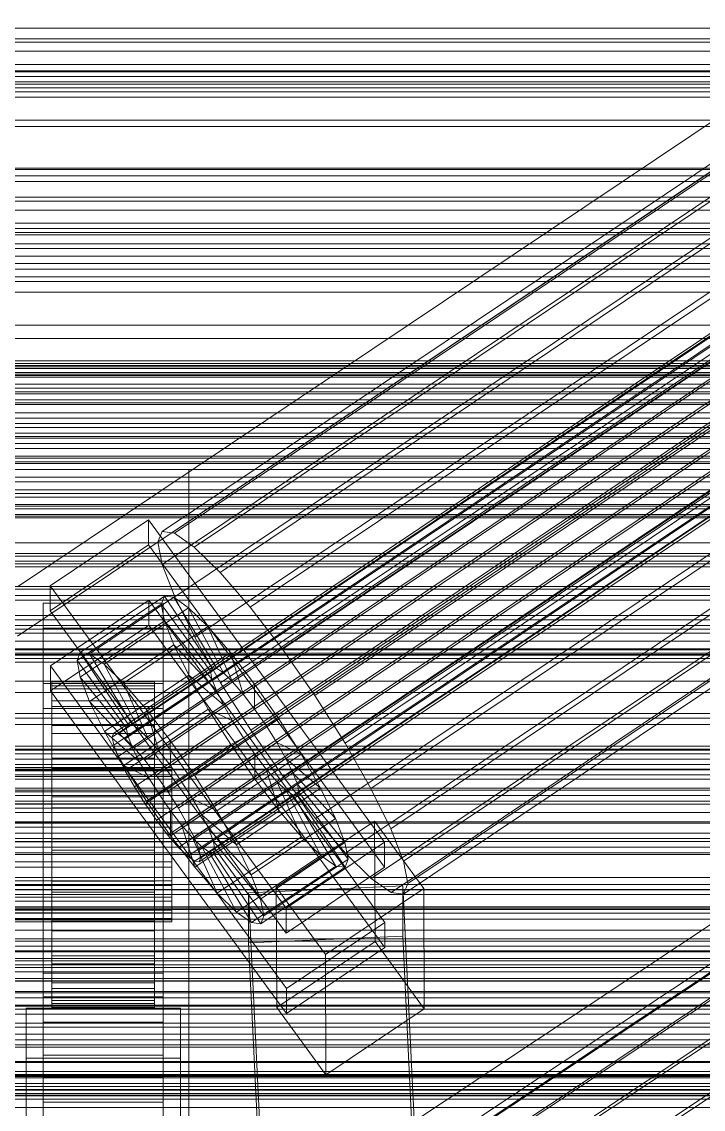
# Model space of a CAD drawing. Header units: millimetres. Extents: x -1970 to 59977, y -50268 to 6837.
# Drawn here: x 130.5 to 210, y -33459.6 to -33332.8 of the extents above; entities that cross this region are included whole.
import ezdxf

# ---------------------------------------------------------------- set-up
doc = ezdxf.new("R2010")
doc.units = ezdxf.units.MM
for name, color, linetype, lineweight in [('frontal_C01', 7, 'Continuous', 0), ('frontal_C02', 7, 'Continuous', 0), ('frontal_C03', 7, 'Continuous', 0), ('frontal_dos-mix', 7, 'Continuous', 0), ('frontal_secador', 7, 'Continuous', 0)]:
    doc.layers.add(name, color=color, linetype=linetype, lineweight=lineweight)

msp = doc.modelspace()

# ---------------------------------------------------------------- linework, layer by layer
at = {"layer": 'frontal_C01'}
for p, q in [((146.872, -33485.088), (331.181, -33362.756)), ((148.32, -33485.095), (332.629, -33362.763)), ((146.383, -33486.521), (330.692, -33364.19)), ((150.629, -33486.542), (334.938, -33364.211)), ((146.887, -33489.297), (331.197, -33366.966)), ((153.641, -33489.331), (337.95, -33366.999)), ((148.35, -33493.227), (332.659, -33370.896)), ((157.152, -33493.271), (341.461, -33370.94)), ((150.672, -33498.043), (334.981, -33375.712)), ((-450, -33413.426), (450, -33413.426)), ((450, -33426.233), (-450, -33426.233)), ((228.298, -33426.447), (130, -33491.691)), ((130, -33497.378), (228.298, -33432.135)), ((450, -33446.584), (-450, -33446.584)), ((-450, -33459.391), (450, -33459.391))]:
    msp.add_line(p, q, dxfattribs=at)
at = {"layer": 'frontal_C02'}
for p, q in [((146.872, -33392.227), (331.181, -33268.743)), ((148.32, -33392.424), (332.629, -33268.94)), ((146.383, -33393.47), (330.692, -33269.986)), ((150.629, -33394.047), (334.938, -33270.563)), ((141.045, -33416.193), (354.844, -33272.952)), ((141.218, -33415.753), (355.017, -33272.511)), ((141.731, -33415.822), (355.53, -33272.581)), ((142.549, -33416.398), (356.348, -33273.156)), ((146.887, -33396.069), (331.197, -33272.585)), ((141.224, -33417.114), (355.022, -33273.873)), ((143.617, -33417.439), (357.415, -33274.198)), ((153.641, -33396.988), (337.95, -33273.504)), ((141.742, -33418.453), (355.541, -33275.211)), ((144.861, -33418.877), (358.659, -33275.635)), ((142.565, -33420.118), (356.363, -33276.876)), ((148.35, -33399.847), (332.659, -33276.363)), ((359.995, -33277.37), (146.196, -33420.611)), ((157.152, -33401.044), (341.461, -33277.56)), ((143.635, -33421.995), (357.434, -33278.754)), ((147.533, -33422.525), (361.332, -33279.284)), ((144.881, -33423.958), (358.68, -33280.717)), ((148.779, -33424.488), (362.578, -33281.247)), ((150.672, -33404.546), (334.981, -33281.062)), ((146.218, -33425.872), (360.017, -33282.631)), ((149.85, -33426.366), (363.648, -33283.125)), ((345.231, -33282.456), (160.922, -33405.94)), ((147.554, -33427.607), (361.352, -33284.365)), ((148.798, -33429.044), (362.596, -33285.803)), ((150.672, -33428.031), (364.471, -33284.79)), ((149.865, -33430.086), (363.664, -33286.844)), ((151.191, -33429.369), (364.989, -33286.128)), ((151.369, -33430.29), (365.168, -33287.049)), ((153.694, -33409.846), (338.003, -33286.362)), ((150.683, -33430.661), (364.482, -33287.42)), ((151.196, -33430.731), (364.995, -33287.49)), ((164.693, -33411.341), (349.002, -33287.857)), ((157.211, -33415.385), (341.52, -33291.901)), ((168.21, -33416.881), (352.519, -33293.397)), ((160.982, -33420.787), (345.291, -33297.303)), ((171.232, -33422.18), (355.541, -33298.696)), ((164.752, -33425.682), (349.061, -33302.198)), ((173.554, -33426.879), (357.863, -33303.395)), ((168.263, -33429.739), (352.572, -33306.255)), ((175.016, -33430.657), (359.326, -33307.173)), ((171.275, -33432.679), (355.584, -33309.195)), ((175.521, -33433.256), (359.83, -33309.772)), ((173.584, -33434.303), (357.893, -33310.819)), ((175.032, -33434.5), (359.341, -33311.016)), ((228.298, -33332.832), (130, -33398.69)), ((-311.15, -33333.539), (311.15, -33333.539)), ((-311.15, -33334.789), (311.15, -33334.789)), ((-311.15, -33337.756), (311.15, -33337.756)), ((-311.15, -33338.64), (311.15, -33338.64)), ((130, -33404.431), (228.298, -33338.573)), ((-425, -33339.802), (425, -33339.802)), ((-311.15, -33340.505), (311.15, -33340.505)), ((-311.15, -33340.963), (311.15, -33340.963)), ((-311.15, -33341.599), (311.15, -33341.599)), ((133.809, -33398.542), (145.277, -33390.859)), ((145.277, -33390.859), (145.289, -33393.781)), ((145.277, -33390.859), (172.809, -33428.452)), ((146.383, -33393.47), (146.872, -33392.227)), ((146.872, -33392.227), (148.32, -33392.424)), ((148.32, -33392.424), (150.629, -33394.047)), ((146.887, -33396.069), (146.383, -33393.47)), ((145.289, -33393.781), (133.821, -33401.465)), ((172.821, -33431.374), (145.289, -33393.781)), ((150.629, -33394.047), (153.641, -33396.988)), ((148.35, -33399.847), (146.887, -33396.069)), ((153.641, -33396.988), (157.152, -33401.044)), ((133.821, -33401.465), (133.809, -33398.542)), ((161.341, -33436.135), (133.809, -33398.542)), ((137.313, -33406.333), (147.143, -33399.748)), ((138.396, -33406.481), (148.226, -33399.895)), ((147.143, -33399.748), (146.777, -33400.678)), ((148.226, -33399.895), (147.143, -33399.748)), ((147.143, -33399.748), (152.686, -33408.069)), ((149.953, -33401.11), (148.226, -33399.895)), ((148.226, -33399.895), (153.199, -33408.139)), ((150.672, -33404.546), (148.35, -33399.847)), ((133, -33403.511), (133, -33400.589)), ((133, -33400.589), (147, -33400.589)), ((133, -33446.493), (133, -33400.589)), ((133.847, -33407.895), (145.315, -33400.211)), ((136.948, -33407.264), (146.777, -33400.678)), ((140.123, -33407.695), (149.953, -33401.11)), ((145.315, -33400.211), (145.327, -33403.134)), ((145.315, -33400.211), (172.847, -33437.804)), ((146.777, -33400.678), (152.513, -33408.51)), ((146.777, -33400.678), (147.155, -33402.622)), ((147, -33400.589), (147, -33403.511)), ((147, -33400.589), (147, -33446.493)), ((152.207, -33403.309), (149.953, -33401.11)), ((149.953, -33401.11), (154.017, -33408.714)), ((157.152, -33401.044), (160.922, -33405.94)), ((133.821, -33401.465), (161.353, -33439.058)), ((137.325, -33409.208), (147.155, -33402.622)), ((147.155, -33402.622), (152.692, -33409.431)), ((147.155, -33402.622), (148.249, -33405.448)), ((147, -33403.511), (133, -33403.511)), ((133, -33403.511), (133, -33449.416)), ((145.327, -33403.134), (133.859, -33410.817)), ((142.377, -33409.895), (152.207, -33403.309)), ((172.859, -33440.727), (145.327, -33403.134)), ((147, -33449.416), (147, -33403.511)), ((154.833, -33406.343), (152.207, -33403.309)), ((152.207, -33403.309), (155.085, -33409.756)), ((153.694, -33409.846), (150.672, -33404.546)), ((136.948, -33407.264), (137.313, -33406.333)), ((142.856, -33414.655), (137.313, -33406.333)), ((137.313, -33406.333), (138.396, -33406.481)), ((138.419, -33412.034), (148.249, -33405.448)), ((145.003, -33412.929), (154.833, -33406.343)), ((148.249, -33405.448), (153.21, -33410.769)), ((148.249, -33405.448), (149.985, -33408.963)), ((157.653, -33410.005), (154.833, -33406.343)), ((154.833, -33406.343), (156.329, -33411.193)), ((160.922, -33405.94), (164.693, -33411.341)), ((142.683, -33415.095), (136.948, -33407.264)), ((137.325, -33409.208), (136.948, -33407.264)), ((143.369, -33414.725), (138.396, -33406.481)), ((138.396, -33406.481), (140.123, -33407.695)), ((144.188, -33415.3), (140.123, -33407.695)), ((140.123, -33407.695), (142.377, -33409.895)), ((133.859, -33410.817), (133.847, -33407.895)), ((161.379, -33445.488), (133.847, -33407.895)), ((140.156, -33415.549), (149.985, -33408.963)), ((152.513, -33408.51), (142.683, -33415.095)), ((152.686, -33408.069), (142.856, -33414.655)), ((153.199, -33408.139), (143.369, -33414.725)), ((154.017, -33408.714), (144.188, -33415.3)), ((149.985, -33408.963), (154.033, -33412.434)), ((149.985, -33408.963), (152.246, -33412.927)), ((152.513, -33408.51), (152.686, -33408.069)), ((152.692, -33409.431), (152.513, -33408.51)), ((152.686, -33408.069), (153.199, -33408.139)), ((153.199, -33408.139), (154.017, -33408.714)), ((154.017, -33408.714), (155.085, -33409.756)), ((133, -33412.864), (133, -33409.941)), ((133, -33409.941), (147, -33409.941)), ((133, -33455.845), (133, -33409.941)), ((134, -33419.728), (134, -33409.734)), ((134, -33409.734), (134, -33410.21)), ((134, -33409.734), (146, -33409.734)), ((134, -33410.552), (134, -33409.734)), ((134, -33419.953), (134, -33410.21)), ((134, -33410.21), (134, -33411.947)), ((134, -33410.21), (146, -33410.21)), ((142.862, -33416.016), (137.325, -33409.208)), ((138.419, -33412.034), (137.325, -33409.208)), ((145.255, -33416.342), (142.377, -33409.895)), ((142.377, -33409.895), (145.003, -33412.929)), ((152.692, -33409.431), (142.862, -33416.016)), ((155.085, -33409.756), (145.255, -33416.342)), ((146, -33410.21), (146, -33409.734)), ((146, -33409.734), (146, -33419.728)), ((146, -33409.734), (146, -33410.552)), ((146, -33411.947), (146, -33410.21)), ((146, -33410.21), (146, -33419.953)), ((147, -33409.941), (147, -33412.864)), ((147, -33409.941), (147, -33455.845)), ((157.653, -33410.005), (147.823, -33416.591)), ((153.21, -33410.769), (152.692, -33409.431)), ((157.211, -33415.385), (153.694, -33409.846)), ((155.085, -33409.756), (156.329, -33411.193)), ((157.665, -33412.928), (157.653, -33410.005)), ((160.474, -33414.046), (157.653, -33410.005)), ((133.859, -33410.817), (161.391, -33448.41)), ((134, -33420.115), (134, -33410.552)), ((134, -33410.552), (146, -33410.552)), ((134, -33412.608), (134, -33410.552)), ((153.21, -33410.769), (143.38, -33417.355)), ((146, -33410.552), (146, -33420.115)), ((146, -33410.552), (146, -33412.608)), ((156.329, -33411.193), (146.499, -33417.779)), ((154.033, -33412.434), (153.21, -33410.769)), ((156.329, -33411.193), (157.665, -33412.928)), ((164.693, -33411.341), (168.21, -33416.881)), ((134, -33420.776), (134, -33411.947)), ((134, -33411.947), (134, -33414.828)), ((134, -33411.947), (146, -33411.947)), ((134, -33421.089), (134, -33412.608)), ((134, -33412.608), (146, -33412.608)), ((134, -33415.763), (134, -33412.608)), ((143.38, -33417.355), (138.419, -33412.034)), ((140.156, -33415.549), (138.419, -33412.034)), ((154.033, -33412.434), (144.203, -33419.02)), ((146, -33414.828), (146, -33411.947)), ((146, -33411.947), (146, -33420.776)), ((146, -33412.608), (146, -33421.089)), ((146, -33412.608), (146, -33415.763)), ((155.103, -33414.312), (154.033, -33412.434)), ((147, -33412.864), (133, -33412.864)), ((133, -33412.864), (133, -33458.768)), ((142.416, -33419.513), (152.246, -33412.927)), ((146.499, -33417.779), (145.003, -33412.929)), ((145.003, -33412.929), (147.823, -33416.591)), ((147, -33458.768), (147, -33412.864)), ((147.835, -33419.514), (157.665, -33412.928)), ((152.246, -33412.927), (155.103, -33414.312)), ((152.246, -33412.927), (154.877, -33417.071)), ((157.665, -33412.928), (159.001, -33414.842)), ((134, -33422.141), (134, -33414.828)), ((134, -33414.828), (134, -33418.655)), ((134, -33414.828), (146, -33414.828)), ((142.856, -33414.655), (142.683, -33415.095)), ((142.683, -33415.095), (142.862, -33416.016)), ((143.369, -33414.725), (142.856, -33414.655)), ((144.188, -33415.3), (143.369, -33414.725)), ((145.255, -33416.342), (144.188, -33415.3)), ((155.103, -33414.312), (145.274, -33420.898)), ((146, -33418.655), (146, -33414.828)), ((146, -33414.828), (146, -33422.141)), ((159.001, -33414.842), (149.171, -33421.428)), ((150.644, -33420.632), (160.474, -33414.046)), ((156.35, -33416.275), (155.103, -33414.312)), ((160.474, -33414.046), (159.001, -33414.842)), ((159.001, -33414.842), (160.247, -33416.805)), ((163.105, -33418.19), (160.474, -33414.046)), ((134, -33422.583), (134, -33415.763)), ((134, -33415.763), (146, -33415.763)), ((134, -33419.8), (134, -33415.763)), ((144.203, -33419.02), (140.156, -33415.549)), ((142.416, -33419.513), (140.156, -33415.549)), ((141.045, -33416.193), (141.218, -33415.753)), ((141.224, -33417.114), (141.045, -33416.193)), ((141.218, -33415.753), (141.731, -33415.822)), ((141.731, -33415.822), (142.549, -33416.398)), ((142.549, -33416.398), (143.617, -33417.439)), ((142.862, -33416.016), (143.38, -33417.355)), ((146.499, -33417.779), (145.255, -33416.342)), ((146, -33415.763), (146, -33422.583)), ((146, -33415.763), (146, -33419.8)), ((156.35, -33416.275), (146.52, -33422.861)), ((154.877, -33417.071), (156.35, -33416.275)), ((157.686, -33418.189), (156.35, -33416.275)), ((160.982, -33420.787), (157.211, -33415.385)), ((141.742, -33418.453), (141.224, -33417.114)), ((143.38, -33417.355), (144.203, -33419.02)), ((143.617, -33417.439), (144.861, -33418.877)), ((145.047, -33423.657), (154.877, -33417.071)), ((147.835, -33419.514), (146.499, -33417.779)), ((147.823, -33416.591), (147.835, -33419.514)), ((147.823, -33416.591), (150.644, -33420.632)), ((160.247, -33416.805), (150.417, -33423.391)), ((154.877, -33417.071), (157.698, -33421.111)), ((163.105, -33418.19), (160.247, -33416.805)), ((160.247, -33416.805), (161.318, -33418.683)), ((168.21, -33416.881), (171.232, -33422.18)), ((134, -33423.954), (134, -33418.655)), ((134, -33418.655), (134, -33423.169)), ((134, -33418.655), (146, -33418.655)), ((142.565, -33420.118), (141.742, -33418.453)), ((144.203, -33419.02), (145.274, -33420.898)), ((144.861, -33418.877), (146.196, -33420.611)), ((146, -33423.169), (146, -33418.655)), ((146, -33418.655), (146, -33423.954)), ((157.686, -33418.189), (147.856, -33424.775)), ((161.318, -33418.683), (151.488, -33425.268)), ((153.275, -33424.775), (163.105, -33418.19)), ((157.698, -33421.111), (157.686, -33418.189)), ((159.022, -33419.923), (157.686, -33418.189)), ((165.365, -33422.154), (161.318, -33418.683)), ((161.318, -33418.683), (162.14, -33420.347)), ((165.365, -33422.154), (163.105, -33418.19)), ((-148, -33419.728), (148, -33419.728)), ((-148, -33419.953), (148, -33419.953)), ((-148, -33420.115), (148, -33420.115)), ((134, -33419.953), (134, -33419.728)), ((146, -33419.728), (134, -33419.728)), ((134, -33419.728), (134, -33420.115)), ((134, -33424.496), (134, -33419.8)), ((134, -33419.8), (146, -33419.8)), ((134, -33424.446), (134, -33419.8)), ((134, -33420.776), (134, -33419.953)), ((146, -33419.953), (134, -33419.953)), ((146, -33420.115), (134, -33420.115)), ((134, -33420.115), (134, -33421.089)), ((145.274, -33420.898), (142.416, -33419.513)), ((145.047, -33423.657), (142.416, -33419.513)), ((143.635, -33421.995), (142.565, -33420.118)), ((146, -33419.728), (146, -33419.953)), ((146, -33420.115), (146, -33419.728)), ((146, -33419.8), (146, -33424.496)), ((146, -33419.8), (146, -33424.446)), ((146, -33419.953), (146, -33420.776)), ((146, -33421.089), (146, -33420.115)), ((149.171, -33421.428), (147.835, -33419.514)), ((148, -33419.953), (148, -33419.728)), ((148, -33419.728), (148, -33420.115)), ((148, -33420.776), (148, -33419.953)), ((148, -33420.115), (148, -33421.089)), ((159.022, -33419.923), (149.192, -33426.509)), ((162.14, -33420.347), (152.311, -33426.933)), ((160.518, -33424.774), (159.022, -33419.923)), ((160.266, -33421.361), (159.022, -33419.923)), ((167.102, -33425.669), (162.14, -33420.347)), ((162.14, -33420.347), (162.659, -33421.686)), ((-148, -33420.776), (148, -33420.776)), ((-148, -33421.089), (148, -33421.089)), ((134, -33422.141), (134, -33420.776)), ((146, -33420.776), (134, -33420.776)), ((146, -33421.089), (134, -33421.089)), ((134, -33421.089), (134, -33422.583)), ((145.274, -33420.898), (146.52, -33422.861)), ((146, -33420.776), (146, -33422.141)), ((146, -33422.583), (146, -33421.089)), ((146.196, -33420.611), (147.533, -33422.525)), ((147.868, -33427.697), (157.698, -33421.111)), ((148, -33422.141), (148, -33420.776)), ((148, -33421.089), (148, -33422.583)), ((149.171, -33421.428), (150.644, -33420.632)), ((150.417, -33423.391), (149.171, -33421.428)), ((160.266, -33421.361), (150.436, -33427.946)), ((150.644, -33420.632), (153.275, -33424.775)), ((157.698, -33421.111), (160.518, -33424.774)), ((163.144, -33427.808), (160.266, -33421.361)), ((161.333, -33422.402), (160.266, -33421.361)), ((164.752, -33425.682), (160.982, -33420.787)), ((-148, -33422.141), (148, -33422.141)), ((-148, -33422.583), (148, -33422.583)), ((134, -33423.954), (134, -33422.141)), ((146, -33422.141), (134, -33422.141)), ((146, -33422.583), (134, -33422.583)), ((134, -33422.583), (134, -33424.496)), ((144.881, -33423.958), (143.635, -33421.995)), ((146.52, -33422.861), (145.047, -33423.657)), ((146, -33422.141), (146, -33423.954)), ((146, -33424.496), (146, -33422.583)), ((146.52, -33422.861), (147.856, -33424.775)), ((147.533, -33422.525), (148.779, -33424.488)), ((148, -33423.954), (148, -33422.141)), ((148, -33422.583), (148, -33424.496)), ((161.333, -33422.402), (151.503, -33428.988)), ((162.659, -33421.686), (152.829, -33428.272)), ((162.837, -33422.607), (153.008, -33429.193)), ((155.535, -33428.74), (165.365, -33422.154)), ((165.397, -33430.007), (161.333, -33422.402)), ((162.151, -33422.978), (161.333, -33422.402)), ((168.196, -33428.495), (162.659, -33421.686)), ((162.659, -33421.686), (162.837, -33422.607)), ((162.837, -33422.607), (162.664, -33423.048)), ((168.573, -33430.439), (162.837, -33422.607)), ((167.102, -33425.669), (165.365, -33422.154)), ((171.232, -33422.18), (173.554, -33426.879)), ((-148, -33423.954), (148, -33423.954)), ((134, -33423.169), (134, -33426.092)), ((146, -33423.169), (134, -33423.169)), ((134, -33423.169), (134, -33428.061)), ((134, -33426.092), (134, -33423.954)), ((146, -33423.954), (134, -33423.954)), ((146.218, -33425.872), (144.881, -33423.958)), ((147.868, -33427.697), (145.047, -33423.657)), ((146, -33426.092), (146, -33423.169)), ((146, -33428.061), (146, -33423.169)), ((146, -33423.954), (146, -33426.092)), ((148, -33426.092), (148, -33423.954)), ((151.488, -33425.268), (150.417, -33423.391)), ((150.417, -33423.391), (153.275, -33424.775)), ((162.151, -33422.978), (152.321, -33429.564)), ((162.664, -33423.048), (152.835, -33429.633)), ((167.125, -33431.222), (162.151, -33422.978)), ((162.664, -33423.048), (162.151, -33422.978)), ((168.208, -33431.369), (162.664, -33423.048)), ((-148, -33424.496), (148, -33424.496)), ((134, -33426.697), (134, -33424.446)), ((134, -33424.446), (146, -33424.446)), ((134, -33429.383), (134, -33424.446)), ((146, -33424.496), (134, -33424.496)), ((134, -33424.496), (134, -33426.697)), ((146, -33424.446), (146, -33426.697)), ((146, -33424.446), (146, -33429.383)), ((146, -33426.697), (146, -33424.496)), ((147.856, -33424.775), (147.868, -33427.697)), ((147.856, -33424.775), (149.192, -33426.509)), ((148, -33424.496), (148, -33426.697)), ((148.779, -33424.488), (149.85, -33426.366)), ((150.688, -33431.359), (160.518, -33424.774)), ((152.311, -33426.933), (151.488, -33425.268)), ((151.488, -33425.268), (155.535, -33428.74)), ((153.275, -33424.775), (155.535, -33428.74)), ((160.518, -33424.774), (163.144, -33427.808)), ((148, -33426.092), (-148, -33426.092)), ((-148, -33426.697), (148, -33426.697)), ((134, -33426.092), (146, -33426.092)), ((134, -33428.409), (134, -33426.092)), ((146, -33426.697), (134, -33426.697)), ((134, -33426.697), (134, -33429.035)), ((146, -33426.092), (146, -33428.409)), ((146, -33429.035), (146, -33426.697)), ((147.554, -33427.607), (146.218, -33425.872)), ((148, -33428.409), (148, -33426.092)), ((148, -33426.697), (148, -33429.035)), ((149.192, -33426.509), (150.688, -33431.359)), ((149.192, -33426.509), (150.436, -33427.946)), ((149.85, -33426.366), (150.672, -33428.031)), ((157.272, -33432.255), (167.102, -33425.669)), ((160.19, -33433.692), (171.658, -33426.008)), ((168.263, -33429.739), (164.752, -33425.682)), ((168.196, -33428.495), (167.102, -33425.669)), ((171.658, -33426.008), (171.715, -33440.037)), ((171.658, -33426.008), (177.394, -33433.84)), ((148.798, -33429.044), (147.554, -33427.607)), ((150.688, -33431.359), (147.868, -33427.697)), ((150.436, -33427.946), (153.314, -33434.393)), ((150.436, -33427.946), (151.503, -33428.988)), ((152.829, -33428.272), (152.311, -33426.933)), ((152.311, -33426.933), (157.272, -33432.255)), ((153.314, -33434.393), (163.144, -33427.808)), ((163.144, -33427.808), (165.397, -33430.007)), ((173.554, -33426.879), (175.016, -33430.657)), ((-148, -33428.409), (148, -33428.409)), ((-148, -33429.035), (148, -33429.035)), ((134, -33428.409), (134, -33428.061)), ((134, -33428.061), (134, -33432.998)), ((134, -33428.061), (146, -33428.061)), ((134, -33430.748), (134, -33428.409)), ((146, -33428.409), (134, -33428.409)), ((134, -33429.035), (134, -33429.383)), ((146, -33429.035), (134, -33429.035)), ((134, -33429.035), (134, -33431.352)), ((146, -33432.998), (146, -33428.061)), ((146, -33428.061), (146, -33428.409)), ((146, -33428.409), (146, -33430.748)), ((146, -33429.383), (146, -33429.035)), ((146, -33431.352), (146, -33429.035)), ((148, -33430.748), (148, -33428.409)), ((148, -33429.035), (148, -33431.352)), ((149.865, -33430.086), (148.798, -33429.044)), ((150.672, -33428.031), (151.191, -33429.369)), ((151.503, -33428.988), (155.567, -33436.593)), ((151.503, -33428.988), (152.321, -33429.564)), ((153.008, -33429.193), (152.829, -33428.272)), ((152.829, -33428.272), (158.366, -33435.08)), ((152.835, -33429.633), (153.008, -33429.193)), ((153.008, -33429.193), (158.743, -33437.025)), ((155.535, -33428.74), (157.272, -33432.255)), ((158.366, -33435.08), (168.196, -33428.495)), ((172.809, -33428.452), (161.341, -33436.135)), ((168.573, -33430.439), (168.196, -33428.495)), ((172.821, -33431.374), (172.809, -33428.452)), ((134, -33429.383), (146, -33429.383)), ((134, -33434.275), (134, -33429.383)), ((146, -33429.383), (146, -33434.275)), ((150.683, -33430.661), (149.865, -33430.086)), ((151.191, -33429.369), (151.369, -33430.29)), ((151.369, -33430.29), (151.196, -33430.731)), ((152.321, -33429.564), (157.295, -33437.808)), ((152.321, -33429.564), (152.835, -33429.633)), ((152.835, -33429.633), (158.378, -33437.955)), ((155.567, -33436.593), (165.397, -33430.007)), ((158.743, -33437.025), (168.573, -33430.439)), ((165.397, -33430.007), (167.125, -33431.222)), ((168.208, -33431.369), (168.573, -33430.439)), ((171.275, -33432.679), (168.263, -33429.739)), ((-148, -33430.748), (148, -33430.748)), ((-148, -33431.352), (148, -33431.352)), ((134, -33432.948), (134, -33430.748)), ((134, -33430.748), (134, -33432.998)), ((146, -33430.748), (134, -33430.748)), ((134, -33431.352), (134, -33434.275)), ((146, -33431.352), (134, -33431.352)), ((134, -33431.352), (134, -33433.491)), ((146, -33432.998), (146, -33430.748)), ((146, -33430.748), (146, -33432.948)), ((146, -33434.275), (146, -33431.352)), ((146, -33433.491), (146, -33431.352)), ((148, -33432.948), (148, -33430.748)), ((148, -33431.352), (148, -33433.491)), ((151.196, -33430.731), (150.683, -33430.661)), ((153.314, -33434.393), (150.688, -33431.359)), ((157.295, -33437.808), (167.125, -33431.222)), ((158.378, -33437.955), (168.208, -33431.369)), ((161.353, -33439.058), (172.821, -33431.374)), ((167.125, -33431.222), (168.208, -33431.369)), ((175.016, -33430.657), (175.521, -33433.256)), ((-148, -33432.948), (148, -33432.948)), ((134, -33434.861), (134, -33432.948)), ((134, -33432.948), (134, -33437.644)), ((146, -33432.948), (134, -33432.948)), ((134, -33432.998), (134, -33437.644)), ((134, -33432.998), (146, -33432.998)), ((146, -33437.644), (146, -33432.948)), ((146, -33432.948), (146, -33434.861)), ((146, -33437.644), (146, -33432.998)), ((148, -33434.861), (148, -33432.948)), ((157.272, -33432.255), (158.366, -33435.08)), ((173.584, -33434.303), (171.275, -33432.679)), ((-148, -33433.491), (148, -33433.491)), ((134, -33433.491), (134, -33438.789)), ((146, -33433.491), (134, -33433.491)), ((134, -33433.491), (134, -33435.304)), ((134, -33434.275), (146, -33434.275)), ((134, -33438.789), (134, -33434.275)), ((146, -33438.789), (146, -33433.491)), ((146, -33435.304), (146, -33433.491)), ((146, -33434.275), (146, -33438.789)), ((148, -33433.491), (148, -33435.304)), ((156.962, -33434.338), (174.943, -33433.544)), ((160.247, -33447.721), (160.19, -33433.692)), ((165.926, -33441.524), (160.19, -33433.692)), ((177.394, -33433.84), (165.926, -33441.524)), ((175.032, -33434.5), (173.584, -33434.303)), ((174.943, -33433.544), (174.943, -33439.391)), ((174.943, -33433.544), (177.811, -33492.921)), ((175.521, -33433.256), (175.032, -33434.5)), ((177.451, -33447.869), (177.394, -33433.84)), ((-148, -33434.861), (148, -33434.861)), ((-148, -33435.304), (148, -33435.304)), ((134, -33436.355), (134, -33434.861)), ((134, -33434.861), (134, -33441.682)), ((146, -33434.861), (134, -33434.861)), ((134, -33435.304), (134, -33442.616)), ((146, -33435.304), (134, -33435.304)), ((134, -33435.304), (134, -33436.668)), ((146, -33441.682), (146, -33434.861)), ((146, -33434.861), (146, -33436.355)), ((146, -33442.616), (146, -33435.304)), ((146, -33436.668), (146, -33435.304)), ((148, -33436.355), (148, -33434.861)), ((148, -33435.304), (148, -33436.668)), ((155.567, -33436.593), (153.314, -33434.393)), ((156.962, -33440.185), (156.962, -33434.338)), ((159.83, -33493.715), (156.962, -33434.338)), ((158.366, -33435.08), (158.743, -33437.025)), ((-148, -33436.355), (148, -33436.355)), ((-148, -33436.668), (148, -33436.668)), ((134, -33437.329), (134, -33436.355)), ((134, -33436.355), (134, -33444.836)), ((146, -33436.355), (134, -33436.355)), ((134, -33436.668), (134, -33445.497)), ((146, -33436.668), (134, -33436.668)), ((134, -33436.668), (134, -33437.491)), ((146, -33444.836), (146, -33436.355)), ((146, -33436.355), (146, -33437.329)), ((146, -33445.497), (146, -33436.668)), ((146, -33437.491), (146, -33436.668)), ((148, -33437.329), (148, -33436.355)), ((148, -33436.668), (148, -33437.491)), ((157.295, -33437.808), (155.567, -33436.593)), ((161.341, -33436.135), (161.353, -33439.058)), ((-148, -33437.329), (148, -33437.329)), ((-148, -33437.491), (148, -33437.491)), ((-148, -33437.717), (148, -33437.717)), ((134, -33437.717), (134, -33437.329)), ((134, -33437.329), (134, -33446.892)), ((146, -33437.329), (134, -33437.329)), ((134, -33437.491), (134, -33447.235)), ((146, -33437.491), (134, -33437.491)), ((134, -33437.491), (134, -33437.717)), ((134, -33437.644), (134, -33441.682)), ((134, -33437.644), (146, -33437.644)), ((134, -33437.717), (134, -33447.711)), ((146, -33437.717), (134, -33437.717)), ((146, -33446.892), (146, -33437.329)), ((146, -33437.329), (146, -33437.717)), ((146, -33447.235), (146, -33437.491)), ((146, -33437.717), (146, -33437.491)), ((146, -33441.682), (146, -33437.644)), ((146, -33447.711), (146, -33437.717)), ((148, -33437.717), (148, -33437.329)), ((148, -33437.491), (148, -33437.717)), ((158.378, -33437.955), (157.295, -33437.808)), ((158.743, -33437.025), (158.378, -33437.955)), ((172.847, -33437.804), (161.379, -33445.488)), ((172.859, -33440.727), (172.847, -33437.804)), ((134, -33438.789), (146, -33438.789)), ((134, -33442.616), (134, -33438.789)), ((146, -33438.789), (146, -33442.616)), ((174.943, -33439.391), (156.962, -33440.185)), ((177.811, -33498.767), (174.943, -33439.391)), ((159.83, -33499.562), (156.962, -33440.185)), ((171.715, -33440.037), (160.247, -33447.721)), ((177.451, -33447.869), (171.715, -33440.037)), ((134, -33441.682), (134, -33444.836)), ((134, -33441.682), (146, -33441.682)), ((146, -33444.836), (146, -33441.682)), ((161.391, -33448.41), (172.859, -33440.727)), ((165.926, -33441.524), (165.983, -33455.552)), ((134, -33442.616), (146, -33442.616)), ((134, -33445.497), (134, -33442.616)), ((146, -33442.616), (146, -33445.497)), ((133, -33457.732), (133, -33443.703)), ((133, -33443.703), (147, -33443.703)), ((133, -33453.267), (133, -33443.703)), ((147, -33443.703), (147, -33457.732)), ((147, -33443.703), (147, -33453.267)), ((134, -33444.836), (134, -33446.892)), ((134, -33444.836), (146, -33444.836)), ((134, -33445.497), (146, -33445.497)), ((134, -33447.235), (134, -33445.497)), ((146, -33446.892), (146, -33444.836)), ((146, -33445.497), (146, -33447.235)), ((161.379, -33445.488), (161.391, -33448.41)), ((147, -33446.493), (133, -33446.493)), ((133, -33446.493), (133, -33449.416)), ((134, -33446.892), (134, -33447.711)), ((134, -33446.892), (146, -33446.892)), ((146, -33447.711), (146, -33446.892)), ((147, -33449.416), (147, -33446.493)), ((131, -33453.64), (131, -33447.795)), ((131, -33447.795), (149, -33447.795)), ((131, -33493.317), (131, -33447.795)), ((134, -33447.235), (146, -33447.235)), ((134, -33447.711), (134, -33447.235)), ((134, -33447.711), (146, -33447.711)), ((146, -33447.235), (146, -33447.711)), ((149, -33447.795), (149, -33453.64)), ((149, -33447.795), (149, -33493.317)), ((160.247, -33447.721), (165.983, -33455.552)), ((165.983, -33455.552), (177.451, -33447.869)), ((133, -33449.416), (147, -33449.416)), ((147, -33453.267), (133, -33453.267)), ((133, -33453.267), (133, -33467.296)), ((147, -33467.296), (147, -33453.267)), ((149, -33453.64), (131, -33453.64)), ((131, -33499.162), (131, -33453.64)), ((149, -33499.162), (149, -33453.64)), ((147, -33455.845), (133, -33455.845)), ((133, -33455.845), (133, -33458.768)), ((147, -33458.768), (147, -33455.845)), ((147, -33457.732), (133, -33457.732)), ((133, -33457.732), (133, -33467.296)), ((147, -33467.296), (147, -33457.732)), ((133, -33458.768), (147, -33458.768))]:
    msp.add_line(p, q, dxfattribs=at)
at = {"layer": 'frontal_C03'}
for p, q in [((1250, -33335.166), (-1250, -33335.166)), ((1250, -33336.224), (-1250, -33336.224)), ((1250, -33338.531), (-1250, -33338.531)), ((1250, -33339.184), (-1250, -33339.184)), ((1250, -33340.066), (-1250, -33340.066)), ((-1500, -33344.278), (1500, -33344.278)), ((1250, -33349.872), (-1250, -33349.872)), ((1250, -33350.754), (-1250, -33350.754)), ((1250, -33351.407), (-1250, -33351.407)), ((1500, -33353.261), (-1500, -33353.261)), ((1250, -33353.714), (-1250, -33353.714)), ((-1250, -33354.772), (1250, -33354.772)), ((-1250, -33356.261), (1250, -33356.261)), ((-1250, -33356.894), (1250, -33356.894)), ((-1250, -33357.358), (1250, -33357.358)), ((1250, -33357.624), (-1250, -33357.624)), ((1250, -33358.681), (-1250, -33358.681)), ((-1250, -33359.214), (1250, -33359.214)), ((-1250, -33360.11), (1250, -33360.11)), ((1250, -33360.989), (-1250, -33360.989)), ((1250, -33361.642), (-1250, -33361.642)), ((1250, -33362.523), (-1250, -33362.523)), ((-1250, -33363.062), (1250, -33363.062)), ((-1250, -33364.33), (1250, -33364.33)), ((-1250, -33368.177), (1250, -33368.177)), ((-1250, -33369.729), (1250, -33369.729)), ((-1500, -33372.651), (1500, -33372.651)), ((-1500, -33372.875), (1500, -33372.875)), ((-1500, -33373.04), (1500, -33373.04)), ((1250, -33372.33), (-1250, -33372.33)), ((1250, -33373.211), (-1250, -33373.211)), ((-1500, -33373.697), (1500, -33373.697)), ((-1500, -33374.015), (1500, -33374.015)), ((1250, -33373.865), (-1250, -33373.865)), ((-1250, -33374.21), (1250, -33374.21)), ((-1500, -33375.061), (1500, -33375.061)), ((-1500, -33375.51), (1500, -33375.51)), ((1250, -33375.941), (-1250, -33375.941)), ((-1500, -33376.873), (1500, -33376.873)), ((1250, -33376.172), (-1250, -33376.172)), ((-1250, -33377.229), (1250, -33377.229)), ((-1500, -33377.423), (1500, -33377.423)), ((1500, -33378.384), (-1500, -33378.384)), ((-1500, -33379.011), (1500, -33379.011)), ((1500, -33379.624), (-1500, -33379.624)), ((1250, -33380.081), (-1250, -33380.081)), ((-1250, -33380.749), (1250, -33380.749)), ((-1500, -33381.328), (1500, -33381.328)), ((-1500, -33381.963), (1500, -33381.963)), ((1250, -33381.139), (-1250, -33381.139)), ((-1250, -33382.542), (1250, -33382.542)), ((1250, -33383.446), (-1250, -33383.446)), ((-1500, -33383.667), (1500, -33383.667)), ((-1500, -33384.28), (1500, -33384.28)), ((1250, -33384.1), (-1250, -33384.1)), ((-1500, -33385.868), (1500, -33385.868)), ((1250, -33384.981), (-1250, -33384.981)), ((-1500, -33386.418), (1500, -33386.418)), ((-1500, -33387.367), (1500, -33387.367)), ((-1250, -33387.35), (1250, -33387.35)), ((-1500, -33387.781), (1500, -33387.781)), ((-1500, -33388.23), (1500, -33388.23)), ((-1500, -33389.276), (1500, -33389.276)), ((-1500, -33389.594), (1500, -33389.594)), ((-1250, -33389.081), (1250, -33389.081)), ((-1500, -33390.251), (1500, -33390.251)), ((-1500, -33390.416), (1500, -33390.416)), ((-1500, -33390.64), (1500, -33390.64)), ((-1250, -33393.561), (1250, -33393.561)), ((1250, -33394.787), (-1250, -33394.787)), ((-1250, -33395.114), (1250, -33395.114)), ((1250, -33395.669), (-1250, -33395.669)), ((1250, -33396.322), (-1250, -33396.322)), ((1250, -33398.63), (-1250, -33398.63)), ((-1250, -33398.961), (1250, -33398.961)), ((-1250, -33399.687), (1250, -33399.687)), ((-1250, -33400.228), (1250, -33400.228)), ((1250, -33402.539), (-1250, -33402.539)), ((-1250, -33403.181), (1250, -33403.181)), ((1250, -33403.596), (-1250, -33403.596)), ((-1250, -33404.077), (1250, -33404.077)), ((1250, -33405.904), (-1250, -33405.904)), ((-1250, -33405.933), (1250, -33405.933)), ((-1250, -33406.397), (1250, -33406.397)), ((1250, -33406.557), (-1250, -33406.557)), ((-1250, -33407.03), (1250, -33407.03)), ((1250, -33407.439), (-1250, -33407.439)), ((1250, -33417.245), (-1250, -33417.245)), ((1250, -33418.126), (-1250, -33418.126)), ((1250, -33418.78), (-1250, -33418.78)), ((1250, -33421.087), (-1250, -33421.087)), ((-1250, -33422.145), (1250, -33422.145)), ((1250, -33424.997), (-1250, -33424.997)), ((1250, -33426.054), (-1250, -33426.054)), ((1250, -33428.361), (-1250, -33428.361)), ((1250, -33429.015), (-1250, -33429.015)), ((1250, -33429.896), (-1250, -33429.896)), ((-1250, -33432.562), (1250, -33432.562)), ((-1250, -33433.359), (1250, -33433.359)), ((-1250, -33433.944), (1250, -33433.944)), ((-1250, -33436.282), (1250, -33436.282)), ((-1250, -33437.411), (1250, -33437.411)), ((1250, -33439.703), (-1250, -33439.703)), ((1250, -33440.584), (-1250, -33440.584)), ((-1250, -33441.13), (1250, -33441.13)), ((1250, -33441.237), (-1250, -33441.237)), ((-1250, -33442.727), (1250, -33442.727)), ((1250, -33443.545), (-1250, -33443.545)), ((-1250, -33444.602), (1250, -33444.602)), ((1250, -33447.454), (-1250, -33447.454)), ((-1250, -33447.574), (1250, -33447.574)), ((1250, -33448.512), (-1250, -33448.512)), ((-1250, -33449.53), (1250, -33449.53)), ((1250, -33450.819), (-1250, -33450.819)), ((1250, -33451.473), (-1250, -33451.473)), ((1250, -33452.354), (-1250, -33452.354)), ((-1268, -33455.548), (1268, -33455.548)), ((-1268, -33455.772), (1268, -33455.772)), ((-1250, -33455.174), (1250, -33455.174)), ((-1268, -33455.936), (1268, -33455.936)), ((-1268, -33456.594), (1268, -33456.594)), ((-1268, -33456.911), (1268, -33456.911)), ((-1268, -33457.957), (1268, -33457.957)), ((-1268, -33458.407), (1268, -33458.407)), ((1250, -33457.356), (-1250, -33457.356))]:
    msp.add_line(p, q, dxfattribs=at)
at = {"layer": 'frontal_dos-mix'}
for q in [(150, -33500), (350, -33385)]:
    msp.add_line((150, -33385), q, dxfattribs=at)
at = {"layer": 'frontal_secador'}
for p, q in [((-1250, -33345), (1250, -33345)), ((-1250, -33350), (1250, -33350)), ((-1250, -33396), (1250, -33396)), ((-1250, -33402), (1250, -33402)), ((-1250, -33405), (1250, -33405)), ((1250, -33406), (-1250, -33406)), ((-1250, -33406.659), (1250, -33406.659)), ((1250, -33409.659), (-1250, -33409.659)), ((-1250, -33411), (1250, -33411)), ((1250, -33414), (-1250, -33414)), ((-1250, -33414.728), (1250, -33414.728)), ((-1250, -33417.588), (1250, -33417.588)), ((1250, -33417.611), (-1250, -33417.611)), ((1250, -33417.728), (-1250, -33417.728)), ((-1250, -33419.387), (1250, -33419.387)), ((1250, -33419.918), (-1250, -33419.918)), ((-1250, -33420), (1250, -33420)), ((1250, -33420.588), (-1250, -33420.588)), ((1250, -33422.387), (-1250, -33422.387)), ((1250, -33423), (-1250, -33423)), ((-1250, -33423.65), (1250, -33423.65)), ((1250, -33424), (-1250, -33424)), ((1250, -33427.382), (-1250, -33427.382)), ((-1250, -33428), (1250, -33428)), ((1250, -33429.689), (-1250, -33429.689)), ((1250, -33434), (-1250, -33434)), ((1250, -33434.545), (-1250, -33434.545)), ((1250, -33436), (-1250, -33436)), ((1250, -33436.144), (-1250, -33436.144)), ((1250, -33436.709), (-1250, -33436.709)), ((1250, -33438.686), (-1250, -33438.686)), ((1250, -33440), (-1250, -33440)), ((1320, -33442), (-1320, -33442)), ((1320, -33442.273), (-1320, -33442.273)), ((1320, -33443.072), (-1320, -33443.072)), ((1250, -33442), (-1250, -33442)), ((1320, -33444.343), (-1320, -33444.343)), ((1250, -33444.651), (-1250, -33444.651)), ((1320, -33446), (-1320, -33446)), ((1250, -33445.859), (-1250, -33445.859)), ((-1250, -33446), (1250, -33446)), ((1320, -33447.929), (-1320, -33447.929)), ((-1320, -33450), (1320, -33450)), ((-1250, -33450), (1250, -33450)), ((1320, -33452.071), (-1320, -33452.071)), ((1320, -33454), (-1320, -33454)), ((1250, -33454.141), (-1250, -33454.141)), ((1320, -33455.657), (-1320, -33455.657)), ((1320, -33456.928), (-1320, -33456.928)), ((1320, -33457.727), (-1320, -33457.727)), ((1320, -33458), (-1320, -33458)), ((1250, -33457.285), (-1250, -33457.285)), ((1250, -33458), (-1250, -33458))]:
    msp.add_line(p, q, dxfattribs=at)

doc.saveas('drawing.dxf')
